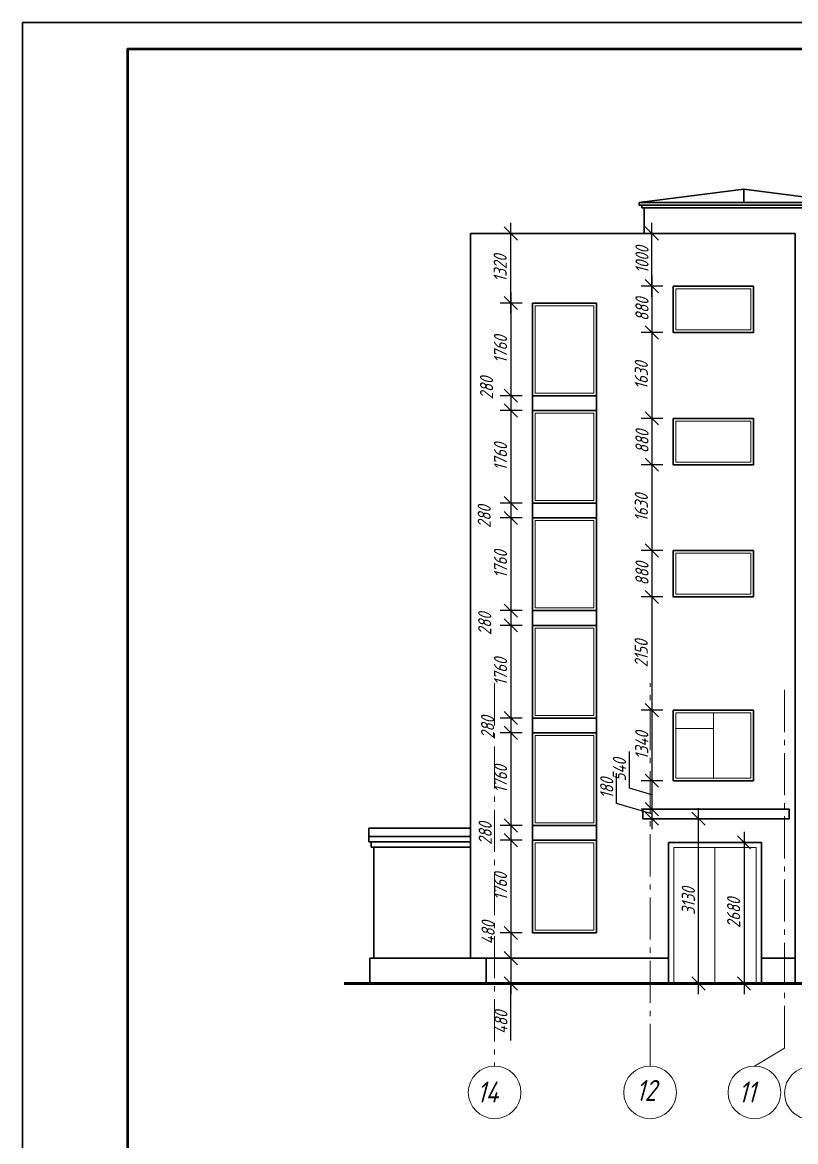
# Model space of a CAD drawing. Header units: millimetres. Extents: x 5341 to 134645, y 2795 to 129189.
# Drawn here: x 75245 to 89914, y 23544 to 44795 of the extents above; entities that cross this region are included whole.
import ezdxf

# ---------------------------------------------------------------- set-up
doc = ezdxf.new("R2010")
doc.units = ezdxf.units.MM
doc.linetypes.add('ACAD_ISO02W100', pattern=[15, 12, -3])
doc.linetypes.add('GOST2.303 6', pattern=[12, 8, -1.5, 1, -1.5])
doc.layers.get('Defpoints').update_dxf_attribs({"color": 1})
doc.layers.add('osi', color=1, linetype='GOST2.303 6', lineweight=15, plot=False)
doc.layers.add('razm', color=5, linetype='Continuous', lineweight=15, plot=False)
for name, color, linetype, lineweight in [('АР_ОкнаЗаполнение', 130, 'Continuous', 20), ('АР_Рамка', 7, 'Continuous', 30), ('земля', 2, 'Continuous', 60), ('Стены', 170, 'Continuous', 30)]:
    doc.layers.add(name, color=color, linetype=linetype, lineweight=lineweight)
doc.styles.add('GOST 2.304', font='CS_Gost2304.shx', dxfattribs={"oblique": 15})
doc.styles.add('style2', font='CS_Gost2304.shx', dxfattribs={"oblique": 15})
doc.styles.add('ГОСТ 2.304', font='CS_Gost2304.shx')
doc.dimstyles.new('СПДС', dxfattribs={"dimscale": 100, "dimtxt": 2.5, "dimasz": 2.5, "dimexe": 2, "dimexo": 2, "dimtad": 1, "dimdec": 0, "dimrnd": 0.001, "dimtxsty": 'ГОСТ 2.304', "dimblk": 'ARCHTICK', "dimblk1": 'ARCHTICK', "dimblk2": 'OBLIQUE', "dimcen": 2.5, "dimdle": 2, "dimadec": 0, "dimazin": 2, "dimtfac": 0.75, "dimtdec": 0, "dimtmove": 1, "dimatfit": 3, "dimfxl": 1, "dimtfill": 1, "dimtolj": 1, "dimarcsym": 1})

# ---------------------------------------------------------------- blocks, each defined once
blk = doc.blocks.new('_Oblique')
at = {"color": 0, "linetype": 'ByBlock', "lineweight": -2}
blk.add_line((-0.5, -0.5), (0.5, 0.5), dxfattribs=at)
blk = doc.blocks.new('*D131')
at = {"layer": 'Defpoints', "color": 0, "ltscale": 200, "transparency": 16777216}
for p in [(87187, 40786), (87594, 40786), (87594, 39786)]:
    blk.add_point(p, dxfattribs=at)
at = {"layer": 'razm', "lineweight": -2, "ltscale": 200, "transparency": 16777216}
for p, q in [((87187, 39586), (87187, 40986)), ((87394, 40786), (86987, 40786)), ((87394, 39786), (86987, 39786))]:
    blk.add_line(p, q, dxfattribs=at)
at = {"layer": 'razm', "lineweight": -2, "ltscale": 200, "transparency": 16777216, "xscale": 250, "yscale": 250, "zscale": 250}
for p, rotation in [((87187, 40786), 90), ((87187, 39786), 270)]:
    blk.add_blockref('_Oblique', p, dxfattribs=dict(at, rotation=rotation))
at = {"layer": 'razm', "ltscale": 200, "transparency": 16777216, "insert": (87000, 40286), "char_height": 250, "attachment_point": 5, "rotation": 90, "style": 'style2', "bg_fill": 3, "box_fill_scale": 1.1, "bg_fill_color": 256, "bg_fill_true_color": 13158600, "bg_fill_transparency": 0}
blk.add_mtext('\\A1;1000', dxfattribs=at)
blk = doc.blocks.new('*D132')
at = {"layer": 'Defpoints', "color": 0, "ltscale": 200, "transparency": 16777216}
for p in [(87594, 39786), (87187, 38906), (87594, 38906)]:
    blk.add_point(p, dxfattribs=at)
at = {"layer": 'razm', "lineweight": -2, "ltscale": 200, "transparency": 16777216}
for p, q in [((87187, 39986), (87187, 38706)), ((87394, 39786), (86987, 39786)), ((87394, 38906), (86987, 38906))]:
    blk.add_line(p, q, dxfattribs=at)
at = {"layer": 'razm', "lineweight": -2, "ltscale": 200, "transparency": 16777216, "xscale": 250, "yscale": 250, "zscale": 250}
for p, rotation in [((87187, 39786), 90), ((87187, 38906), 270)]:
    blk.add_blockref('_Oblique', p, dxfattribs=dict(at, rotation=rotation))
at = {"layer": 'razm', "ltscale": 200, "transparency": 16777216, "insert": (87000, 39346), "char_height": 250, "attachment_point": 5, "rotation": 90, "style": 'style2', "bg_fill": 3, "box_fill_scale": 1.1, "bg_fill_color": 256, "bg_fill_true_color": 13158600, "bg_fill_transparency": 0}
blk.add_mtext('\\A1;880', dxfattribs=at)
blk = doc.blocks.new('*D133')
at = {"layer": 'Defpoints', "color": 0, "ltscale": 200, "transparency": 16777216}
for p in [(87594, 38906), (87187, 37276), (87594, 37276)]:
    blk.add_point(p, dxfattribs=at)
at = {"layer": 'razm', "lineweight": -2, "ltscale": 200, "transparency": 16777216}
for p, q in [((87187, 39106), (87187, 37076)), ((87394, 38906), (86987, 38906)), ((87394, 37276), (86987, 37276))]:
    blk.add_line(p, q, dxfattribs=at)
at = {"layer": 'razm', "lineweight": -2, "ltscale": 200, "transparency": 16777216, "xscale": 250, "yscale": 250, "zscale": 250}
for p, rotation in [((87187, 38906), 90), ((87187, 37276), 270)]:
    blk.add_blockref('_Oblique', p, dxfattribs=dict(at, rotation=rotation))
at = {"layer": 'razm', "ltscale": 200, "transparency": 16777216, "insert": (86987, 38091), "char_height": 250, "attachment_point": 5, "rotation": 90, "style": 'style2', "bg_fill": 3, "box_fill_scale": 1.1, "bg_fill_color": 256, "bg_fill_true_color": 13158600, "bg_fill_transparency": 0}
blk.add_mtext('\\A1;1630', dxfattribs=at)
blk = doc.blocks.new('*D134')
at = {"layer": 'Defpoints', "color": 0, "ltscale": 200, "transparency": 16777216}
for p in [(87594, 37276), (87187, 36396), (87594, 36396)]:
    blk.add_point(p, dxfattribs=at)
at = {"layer": 'razm', "lineweight": -2, "ltscale": 200, "transparency": 16777216}
for p, q in [((87187, 37476), (87187, 36196)), ((87394, 37276), (86987, 37276)), ((87394, 36396), (86987, 36396))]:
    blk.add_line(p, q, dxfattribs=at)
at = {"layer": 'razm', "lineweight": -2, "ltscale": 200, "transparency": 16777216, "xscale": 250, "yscale": 250, "zscale": 250}
for p, rotation in [((87187, 37276), 90), ((87187, 36396), 270)]:
    blk.add_blockref('_Oblique', p, dxfattribs=dict(at, rotation=rotation))
at = {"layer": 'razm', "ltscale": 200, "transparency": 16777216, "insert": (87000, 36836), "char_height": 250, "attachment_point": 5, "rotation": 90, "style": 'style2', "bg_fill": 3, "box_fill_scale": 1.1, "bg_fill_color": 256, "bg_fill_true_color": 13158600, "bg_fill_transparency": 0}
blk.add_mtext('\\A1;880', dxfattribs=at)
blk = doc.blocks.new('*D135')
at = {"layer": 'Defpoints', "color": 0, "ltscale": 200, "transparency": 16777216}
for p in [(87594, 36396), (87187, 34766), (87594, 34766)]:
    blk.add_point(p, dxfattribs=at)
at = {"layer": 'razm', "lineweight": -2, "ltscale": 200, "transparency": 16777216}
for p, q in [((87187, 36596), (87187, 34566)), ((87394, 36396), (86987, 36396)), ((87394, 34766), (86987, 34766))]:
    blk.add_line(p, q, dxfattribs=at)
at = {"layer": 'razm', "lineweight": -2, "ltscale": 200, "transparency": 16777216, "xscale": 250, "yscale": 250, "zscale": 250}
for p, rotation in [((87187, 36396), 90), ((87187, 34766), 270)]:
    blk.add_blockref('_Oblique', p, dxfattribs=dict(at, rotation=rotation))
at = {"layer": 'razm', "ltscale": 200, "transparency": 16777216, "insert": (86987, 35581), "char_height": 250, "attachment_point": 5, "rotation": 90, "style": 'style2', "bg_fill": 3, "box_fill_scale": 1.1, "bg_fill_color": 256, "bg_fill_true_color": 13158600, "bg_fill_transparency": 0}
blk.add_mtext('\\A1;1630', dxfattribs=at)
blk = doc.blocks.new('*D136')
at = {"layer": 'Defpoints', "color": 0, "ltscale": 200, "transparency": 16777216}
for p in [(87594, 34766), (87187, 33886), (87594, 33886)]:
    blk.add_point(p, dxfattribs=at)
at = {"layer": 'razm', "lineweight": -2, "ltscale": 200, "transparency": 16777216}
for p, q in [((87187, 34966), (87187, 33686)), ((87394, 34766), (86987, 34766)), ((87394, 33886), (86987, 33886))]:
    blk.add_line(p, q, dxfattribs=at)
at = {"layer": 'razm', "lineweight": -2, "ltscale": 200, "transparency": 16777216, "xscale": 250, "yscale": 250, "zscale": 250}
for p, rotation in [((87187, 34766), 90), ((87187, 33886), 270)]:
    blk.add_blockref('_Oblique', p, dxfattribs=dict(at, rotation=rotation))
at = {"layer": 'razm', "ltscale": 200, "transparency": 16777216, "insert": (87000, 34326), "char_height": 250, "attachment_point": 5, "rotation": 90, "style": 'style2', "bg_fill": 3, "box_fill_scale": 1.1, "bg_fill_color": 256, "bg_fill_true_color": 13158600, "bg_fill_transparency": 0}
blk.add_mtext('\\A1;880', dxfattribs=at)
blk = doc.blocks.new('*D137')
at = {"layer": 'Defpoints', "color": 0, "ltscale": 200, "transparency": 16777216}
for p in [(87594, 33886), (87187, 31736), (87594, 31736)]:
    blk.add_point(p, dxfattribs=at)
at = {"layer": 'razm', "lineweight": -2, "ltscale": 200, "transparency": 16777216}
for p, q in [((87187, 34086), (87187, 31536)), ((87394, 33886), (86987, 33886)), ((87394, 31736), (86987, 31736))]:
    blk.add_line(p, q, dxfattribs=at)
at = {"layer": 'razm', "lineweight": -2, "ltscale": 200, "transparency": 16777216, "xscale": 250, "yscale": 250, "zscale": 250}
for p, rotation in [((87187, 33886), 90), ((87187, 31736), 270)]:
    blk.add_blockref('_Oblique', p, dxfattribs=dict(at, rotation=rotation))
at = {"layer": 'razm', "ltscale": 200, "transparency": 16777216, "insert": (86985, 32811), "char_height": 250, "attachment_point": 5, "rotation": 90, "style": 'style2', "bg_fill": 3, "box_fill_scale": 1.1, "bg_fill_color": 256, "bg_fill_true_color": 13158600, "bg_fill_transparency": 0}
blk.add_mtext('\\A1;2150', dxfattribs=at)
blk = doc.blocks.new('*D138')
at = {"layer": 'Defpoints', "color": 0, "ltscale": 200, "transparency": 16777216}
for p in [(87594, 31736), (87187, 30396), (87594, 30396)]:
    blk.add_point(p, dxfattribs=at)
at = {"layer": 'razm', "lineweight": -2, "ltscale": 200, "transparency": 16777216}
for p, q in [((87187, 31936), (87187, 30196)), ((87394, 31736), (86987, 31736)), ((87394, 30396), (86987, 30396))]:
    blk.add_line(p, q, dxfattribs=at)
at = {"layer": 'razm', "lineweight": -2, "ltscale": 200, "transparency": 16777216, "xscale": 250, "yscale": 250, "zscale": 250}
for p, rotation in [((87187, 31736), 90), ((87187, 30396), 270)]:
    blk.add_blockref('_Oblique', p, dxfattribs=dict(at, rotation=rotation))
at = {"layer": 'razm', "ltscale": 200, "transparency": 16777216, "insert": (86995, 31066), "char_height": 250, "attachment_point": 5, "rotation": 90, "style": 'style2', "bg_fill": 3, "box_fill_scale": 1.1, "bg_fill_color": 256, "bg_fill_true_color": 13158600, "bg_fill_transparency": 0}
blk.add_mtext('\\A1;1340', dxfattribs=at)
blk = doc.blocks.new('*D139')
at = {"layer": 'Defpoints', "color": 0, "ltscale": 200, "transparency": 16777216}
for p in [(87594, 30396), (87187, 29856), (87596, 29856)]:
    blk.add_point(p, dxfattribs=at)
at = {"layer": 'razm', "lineweight": -2, "ltscale": 200, "transparency": 16777216}
for p, q in [((86763, 30253), (86763, 30951)), ((87394, 30396), (86987, 30396)), ((87187, 30596), (87187, 29656)), ((87187, 30126), (86763, 30253)), ((87396, 29856), (86987, 29856))]:
    blk.add_line(p, q, dxfattribs=at)
at = {"layer": 'razm', "lineweight": -2, "ltscale": 200, "transparency": 16777216, "xscale": 250, "yscale": 250, "zscale": 250}
for p, rotation in [((87187, 30396), 90), ((87187, 29856), 270)]:
    blk.add_blockref('_Oblique', p, dxfattribs=dict(at, rotation=rotation))
at = {"layer": 'razm', "ltscale": 200, "transparency": 16777216, "insert": (86571, 30602), "char_height": 250, "attachment_point": 5, "rotation": 90, "style": 'style2', "bg_fill": 3, "box_fill_scale": 1.1, "bg_fill_color": 256, "bg_fill_true_color": 13158600, "bg_fill_transparency": 0}
blk.add_mtext('\\A1;540', dxfattribs=at)
blk = doc.blocks.new('*D140')
at = {"layer": 'Defpoints', "color": 0, "ltscale": 200, "transparency": 16777216}
for p in [(89264, 29226), (88936, 26546), (89264, 26546)]:
    blk.add_point(p, dxfattribs=at)
at = {"layer": 'razm', "lineweight": -2, "ltscale": 200, "transparency": 16777216}
for p, q in [((88936, 29426), (88936, 26346)), ((89064, 29226), (88736, 29226)), ((89064, 26546), (88736, 26546))]:
    blk.add_line(p, q, dxfattribs=at)
at = {"layer": 'razm', "lineweight": -2, "ltscale": 200, "transparency": 16777216, "xscale": 250, "yscale": 250, "zscale": 250}
for p, rotation in [((88936, 29226), 90), ((88936, 26546), 270)]:
    blk.add_blockref('_Oblique', p, dxfattribs=dict(at, rotation=rotation))
at = {"layer": 'razm', "ltscale": 200, "transparency": 16777216, "insert": (88739, 27886), "char_height": 250, "attachment_point": 5, "rotation": 90, "style": 'style2', "bg_fill": 3, "box_fill_scale": 1.1, "bg_fill_color": 256, "bg_fill_true_color": 13158600, "bg_fill_transparency": 0}
blk.add_mtext('\\A1;2680', dxfattribs=at)
blk = doc.blocks.new('*D141')
at = {"layer": 'Defpoints', "color": 0, "ltscale": 200, "transparency": 16777216}
for p in [(87504, 29676), (88072, 29676), (87504, 26546)]:
    blk.add_point(p, dxfattribs=at)
at = {"layer": 'razm', "lineweight": -2, "ltscale": 200, "transparency": 16777216}
for p, q in [((88072, 26346), (88072, 29876)), ((87704, 29676), (88272, 29676)), ((87704, 26546), (88272, 26546))]:
    blk.add_line(p, q, dxfattribs=at)
at = {"layer": 'razm', "lineweight": -2, "ltscale": 200, "transparency": 16777216, "xscale": 250, "yscale": 250, "zscale": 250}
for p, rotation in [((88072, 29676), 90), ((88072, 26546), 270)]:
    blk.add_blockref('_Oblique', p, dxfattribs=dict(at, rotation=rotation))
at = {"layer": 'razm', "ltscale": 200, "transparency": 16777216, "insert": (87880, 28111), "char_height": 250, "attachment_point": 5, "rotation": 90, "style": 'style2', "bg_fill": 3, "box_fill_scale": 1.1, "bg_fill_color": 256, "bg_fill_true_color": 13158600, "bg_fill_transparency": 0}
blk.add_mtext('\\A1;3130', dxfattribs=at)
blk = doc.blocks.new('*D142')
at = {"layer": 'Defpoints', "color": 0, "ltscale": 200, "transparency": 16777216}
for p in [(84511, 40786), (84924, 40786), (84924, 39466)]:
    blk.add_point(p, dxfattribs=at)
at = {"layer": 'razm', "lineweight": -2, "ltscale": 200, "transparency": 16777216}
for p, q in [((84511, 39266), (84511, 40986)), ((84724, 40786), (84311, 40786)), ((84724, 39466), (84311, 39466))]:
    blk.add_line(p, q, dxfattribs=at)
at = {"layer": 'razm', "lineweight": -2, "ltscale": 200, "transparency": 16777216, "xscale": 250, "yscale": 250, "zscale": 250}
for p, rotation in [((84511, 40786), 90), ((84511, 39466), 270)]:
    blk.add_blockref('_Oblique', p, dxfattribs=dict(at, rotation=rotation))
at = {"layer": 'razm', "ltscale": 200, "transparency": 16777216, "insert": (84309, 40126), "char_height": 250, "attachment_point": 5, "rotation": 90, "style": 'style2', "bg_fill": 3, "box_fill_scale": 1.1, "bg_fill_color": 256, "bg_fill_true_color": 13158600, "bg_fill_transparency": 0}
blk.add_mtext('\\A1;1320', dxfattribs=at)
blk = doc.blocks.new('*D143')
at = {"layer": 'Defpoints', "color": 0, "ltscale": 200, "transparency": 16777216}
for p in [(84924, 39466), (84511, 37706), (84924, 37706)]:
    blk.add_point(p, dxfattribs=at)
at = {"layer": 'razm', "lineweight": -2, "ltscale": 200, "transparency": 16777216}
for p, q in [((84511, 39666), (84511, 37506)), ((84724, 39466), (84311, 39466)), ((84724, 37706), (84311, 37706))]:
    blk.add_line(p, q, dxfattribs=at)
at = {"layer": 'razm', "lineweight": -2, "ltscale": 200, "transparency": 16777216, "xscale": 250, "yscale": 250, "zscale": 250}
for p, rotation in [((84511, 39466), 90), ((84511, 37706), 270)]:
    blk.add_blockref('_Oblique', p, dxfattribs=dict(at, rotation=rotation))
at = {"layer": 'razm', "ltscale": 200, "transparency": 16777216, "insert": (84316, 38586), "char_height": 250, "attachment_point": 5, "rotation": 90, "style": 'style2', "bg_fill": 3, "box_fill_scale": 1.1, "bg_fill_color": 256, "bg_fill_true_color": 13158600, "bg_fill_transparency": 0}
blk.add_mtext('\\A1;1760', dxfattribs=at)
blk = doc.blocks.new('*D144')
at = {"layer": 'Defpoints', "color": 0, "ltscale": 200, "transparency": 16777216}
for p in [(84924, 37706), (84511, 37426), (84924, 37426)]:
    blk.add_point(p, dxfattribs=at)
at = {"layer": 'razm', "lineweight": -2, "ltscale": 200, "transparency": 16777216}
for p, q in [((84511, 37906), (84511, 37226)), ((84724, 37706), (84311, 37706)), ((84724, 37426), (84311, 37426))]:
    blk.add_line(p, q, dxfattribs=at)
at = {"layer": 'razm', "lineweight": -2, "ltscale": 200, "transparency": 16777216, "xscale": 250, "yscale": 250, "zscale": 250}
for p, rotation in [((84511, 37706), 90), ((84511, 37426), 270)]:
    blk.add_blockref('_Oblique', p, dxfattribs=dict(at, rotation=rotation))
at = {"layer": 'razm', "ltscale": 200, "transparency": 16777216, "insert": (84051, 37851), "char_height": 250, "attachment_point": 5, "rotation": 90, "style": 'style2', "bg_fill": 3, "box_fill_scale": 1.1, "bg_fill_color": 256, "bg_fill_true_color": 13158600, "bg_fill_transparency": 0}
blk.add_mtext('\\A1;280', dxfattribs=at)
blk = doc.blocks.new('*D145')
at = {"layer": 'Defpoints', "color": 0, "ltscale": 200, "transparency": 16777216}
for p in [(84924, 37426), (84511, 35666), (84924, 35666)]:
    blk.add_point(p, dxfattribs=at)
at = {"layer": 'razm', "lineweight": -2, "ltscale": 200, "transparency": 16777216}
for p, q in [((84511, 37626), (84511, 35466)), ((84724, 37426), (84311, 37426)), ((84724, 35666), (84311, 35666))]:
    blk.add_line(p, q, dxfattribs=at)
at = {"layer": 'razm', "lineweight": -2, "ltscale": 200, "transparency": 16777216, "xscale": 250, "yscale": 250, "zscale": 250}
for p, rotation in [((84511, 37426), 90), ((84511, 35666), 270)]:
    blk.add_blockref('_Oblique', p, dxfattribs=dict(at, rotation=rotation))
at = {"layer": 'razm', "ltscale": 200, "transparency": 16777216, "insert": (84316, 36546), "char_height": 250, "attachment_point": 5, "rotation": 90, "style": 'style2', "bg_fill": 3, "box_fill_scale": 1.1, "bg_fill_color": 256, "bg_fill_true_color": 13158600, "bg_fill_transparency": 0}
blk.add_mtext('\\A1;1760', dxfattribs=at)
blk = doc.blocks.new('*D146')
at = {"layer": 'Defpoints', "color": 0, "ltscale": 200, "transparency": 16777216}
for p in [(84924, 35666), (84511, 35386), (84924, 35386)]:
    blk.add_point(p, dxfattribs=at)
at = {"layer": 'razm', "lineweight": -2, "ltscale": 200, "transparency": 16777216}
for p, q in [((84511, 35866), (84511, 35186)), ((84724, 35666), (84311, 35666)), ((84724, 35386), (84311, 35386))]:
    blk.add_line(p, q, dxfattribs=at)
at = {"layer": 'razm', "lineweight": -2, "ltscale": 200, "transparency": 16777216, "xscale": 250, "yscale": 250, "zscale": 250}
for p, rotation in [((84511, 35666), 90), ((84511, 35386), 270)]:
    blk.add_blockref('_Oblique', p, dxfattribs=dict(at, rotation=rotation))
at = {"layer": 'razm', "ltscale": 200, "transparency": 16777216, "insert": (84007, 35408), "char_height": 250, "attachment_point": 5, "rotation": 90, "style": 'style2', "bg_fill": 3, "box_fill_scale": 1.1, "bg_fill_color": 256, "bg_fill_true_color": 13158600, "bg_fill_transparency": 0}
blk.add_mtext('\\A1;280', dxfattribs=at)
blk = doc.blocks.new('*D147')
at = {"layer": 'Defpoints', "color": 0, "ltscale": 200, "transparency": 16777216}
for p in [(84924, 35386), (84511, 33626), (84924, 33626)]:
    blk.add_point(p, dxfattribs=at)
at = {"layer": 'razm', "lineweight": -2, "ltscale": 200, "transparency": 16777216}
for p, q in [((84511, 35586), (84511, 33426)), ((84724, 35386), (84311, 35386)), ((84724, 33626), (84311, 33626))]:
    blk.add_line(p, q, dxfattribs=at)
at = {"layer": 'razm', "lineweight": -2, "ltscale": 200, "transparency": 16777216, "xscale": 250, "yscale": 250, "zscale": 250}
for p, rotation in [((84511, 35386), 90), ((84511, 33626), 270)]:
    blk.add_blockref('_Oblique', p, dxfattribs=dict(at, rotation=rotation))
at = {"layer": 'razm', "ltscale": 200, "transparency": 16777216, "insert": (84316, 34506), "char_height": 250, "attachment_point": 5, "rotation": 90, "style": 'style2', "bg_fill": 3, "box_fill_scale": 1.1, "bg_fill_color": 256, "bg_fill_true_color": 13158600, "bg_fill_transparency": 0}
blk.add_mtext('\\A1;1760', dxfattribs=at)
blk = doc.blocks.new('*D148')
at = {"layer": 'Defpoints', "color": 0, "ltscale": 200, "transparency": 16777216}
for p in [(84924, 33626), (84511, 33346), (84924, 33346)]:
    blk.add_point(p, dxfattribs=at)
at = {"layer": 'razm', "lineweight": -2, "ltscale": 200, "transparency": 16777216}
for p, q in [((84511, 33826), (84511, 33146)), ((84724, 33626), (84311, 33626)), ((84724, 33346), (84311, 33346))]:
    blk.add_line(p, q, dxfattribs=at)
at = {"layer": 'razm', "lineweight": -2, "ltscale": 200, "transparency": 16777216, "xscale": 250, "yscale": 250, "zscale": 250}
for p, rotation in [((84511, 33626), 90), ((84511, 33346), 270)]:
    blk.add_blockref('_Oblique', p, dxfattribs=dict(at, rotation=rotation))
at = {"layer": 'razm', "ltscale": 200, "transparency": 16777216, "insert": (84016, 33374), "char_height": 250, "attachment_point": 5, "rotation": 90, "style": 'style2', "bg_fill": 3, "box_fill_scale": 1.1, "bg_fill_color": 256, "bg_fill_true_color": 13158600, "bg_fill_transparency": 0}
blk.add_mtext('\\A1;280', dxfattribs=at)
blk = doc.blocks.new('*D149')
at = {"layer": 'Defpoints', "color": 0, "ltscale": 200, "transparency": 16777216}
for p in [(84924, 33346), (84511, 31586), (84924, 31586)]:
    blk.add_point(p, dxfattribs=at)
at = {"layer": 'razm', "lineweight": -2, "ltscale": 200, "transparency": 16777216}
for p, q in [((84511, 33546), (84511, 31386)), ((84724, 33346), (84311, 33346)), ((84724, 31586), (84311, 31586))]:
    blk.add_line(p, q, dxfattribs=at)
at = {"layer": 'razm', "lineweight": -2, "ltscale": 200, "transparency": 16777216, "xscale": 250, "yscale": 250, "zscale": 250}
for p, rotation in [((84511, 33346), 90), ((84511, 31586), 270)]:
    blk.add_blockref('_Oblique', p, dxfattribs=dict(at, rotation=rotation))
at = {"layer": 'razm', "ltscale": 200, "transparency": 16777216, "insert": (84316, 32466), "char_height": 250, "attachment_point": 5, "rotation": 90, "style": 'style2', "bg_fill": 3, "box_fill_scale": 1.1, "bg_fill_color": 256, "bg_fill_true_color": 13158600, "bg_fill_transparency": 0}
blk.add_mtext('\\A1;1760', dxfattribs=at)
blk = doc.blocks.new('*D150')
at = {"layer": 'Defpoints', "color": 0, "ltscale": 200, "transparency": 16777216}
for p in [(84924, 31586), (84511, 31306), (84924, 31306)]:
    blk.add_point(p, dxfattribs=at)
at = {"layer": 'razm', "lineweight": -2, "ltscale": 200, "transparency": 16777216}
for p, q in [((84511, 31786), (84511, 31106)), ((84724, 31586), (84311, 31586)), ((84724, 31306), (84311, 31306))]:
    blk.add_line(p, q, dxfattribs=at)
at = {"layer": 'razm', "lineweight": -2, "ltscale": 200, "transparency": 16777216, "xscale": 250, "yscale": 250, "zscale": 250}
for p, rotation in [((84511, 31586), 90), ((84511, 31306), 270)]:
    blk.add_blockref('_Oblique', p, dxfattribs=dict(at, rotation=rotation))
at = {"layer": 'razm', "ltscale": 200, "transparency": 16777216, "insert": (84071, 31406), "char_height": 250, "attachment_point": 5, "rotation": 90, "style": 'style2', "bg_fill": 3, "box_fill_scale": 1.1, "bg_fill_color": 256, "bg_fill_true_color": 13158600, "bg_fill_transparency": 0}
blk.add_mtext('\\A1;280', dxfattribs=at)
blk = doc.blocks.new('*D151')
at = {"layer": 'Defpoints', "color": 0, "ltscale": 200, "transparency": 16777216}
for p in [(84924, 31306), (84511, 29546), (84924, 29546)]:
    blk.add_point(p, dxfattribs=at)
at = {"layer": 'razm', "lineweight": -2, "ltscale": 200, "transparency": 16777216}
for p, q in [((84511, 31506), (84511, 29346)), ((84724, 31306), (84311, 31306)), ((84724, 29546), (84311, 29546))]:
    blk.add_line(p, q, dxfattribs=at)
at = {"layer": 'razm', "lineweight": -2, "ltscale": 200, "transparency": 16777216, "xscale": 250, "yscale": 250, "zscale": 250}
for p, rotation in [((84511, 31306), 90), ((84511, 29546), 270)]:
    blk.add_blockref('_Oblique', p, dxfattribs=dict(at, rotation=rotation))
at = {"layer": 'razm', "ltscale": 200, "transparency": 16777216, "insert": (84316, 30426), "char_height": 250, "attachment_point": 5, "rotation": 90, "style": 'style2', "bg_fill": 3, "box_fill_scale": 1.1, "bg_fill_color": 256, "bg_fill_true_color": 13158600, "bg_fill_transparency": 0}
blk.add_mtext('\\A1;1760', dxfattribs=at)
blk = doc.blocks.new('*D152')
at = {"layer": 'Defpoints', "color": 0, "ltscale": 200, "transparency": 16777216}
for p in [(84924, 29546), (84511, 29266), (84924, 29266)]:
    blk.add_point(p, dxfattribs=at)
at = {"layer": 'razm', "lineweight": -2, "ltscale": 200, "transparency": 16777216}
for p, q in [((84724, 29546), (84311, 29546)), ((84511, 29746), (84511, 29066)), ((84724, 29266), (84311, 29266))]:
    blk.add_line(p, q, dxfattribs=at)
at = {"layer": 'razm', "lineweight": -2, "ltscale": 200, "transparency": 16777216, "xscale": 250, "yscale": 250, "zscale": 250}
for p, rotation in [((84511, 29546), 90), ((84511, 29266), 270)]:
    blk.add_blockref('_Oblique', p, dxfattribs=dict(at, rotation=rotation))
at = {"layer": 'razm', "ltscale": 200, "transparency": 16777216, "insert": (84025, 29392), "char_height": 250, "attachment_point": 5, "rotation": 90, "style": 'style2', "bg_fill": 3, "box_fill_scale": 1.1, "bg_fill_color": 256, "bg_fill_true_color": 13158600, "bg_fill_transparency": 0}
blk.add_mtext('\\A1;280', dxfattribs=at)
blk = doc.blocks.new('*D153')
at = {"layer": 'Defpoints', "color": 0, "ltscale": 200, "transparency": 16777216}
for p in [(84924, 29266), (84511, 27506), (84924, 27506)]:
    blk.add_point(p, dxfattribs=at)
at = {"layer": 'razm', "lineweight": -2, "ltscale": 200, "transparency": 16777216}
for p, q in [((84511, 29466), (84511, 27306)), ((84724, 29266), (84311, 29266)), ((84724, 27506), (84311, 27506))]:
    blk.add_line(p, q, dxfattribs=at)
at = {"layer": 'razm', "lineweight": -2, "ltscale": 200, "transparency": 16777216, "xscale": 250, "yscale": 250, "zscale": 250}
for p, rotation in [((84511, 29266), 90), ((84511, 27506), 270)]:
    blk.add_blockref('_Oblique', p, dxfattribs=dict(at, rotation=rotation))
at = {"layer": 'razm', "ltscale": 200, "transparency": 16777216, "insert": (84316, 28386), "char_height": 250, "attachment_point": 5, "rotation": 90, "style": 'style2', "bg_fill": 3, "box_fill_scale": 1.1, "bg_fill_color": 256, "bg_fill_true_color": 13158600, "bg_fill_transparency": 0}
blk.add_mtext('\\A1;1760', dxfattribs=at)
blk = doc.blocks.new('*D154')
at = {"layer": 'Defpoints', "color": 0, "ltscale": 200, "transparency": 16777216}
for p in [(84924, 27506), (84511, 27026), (84941, 27026)]:
    blk.add_point(p, dxfattribs=at)
at = {"layer": 'razm', "lineweight": -2, "ltscale": 200, "transparency": 16777216}
for p, q in [((84511, 27706), (84511, 26826)), ((84724, 27506), (84311, 27506)), ((84741, 27026), (84311, 27026))]:
    blk.add_line(p, q, dxfattribs=at)
at = {"layer": 'razm', "lineweight": -2, "ltscale": 200, "transparency": 16777216, "xscale": 250, "yscale": 250, "zscale": 250}
for p, rotation in [((84511, 27506), 90), ((84511, 27026), 270)]:
    blk.add_blockref('_Oblique', p, dxfattribs=dict(at, rotation=rotation))
at = {"layer": 'razm', "ltscale": 200, "transparency": 16777216, "insert": (84080, 27508), "char_height": 250, "attachment_point": 5, "rotation": 90, "style": 'style2', "bg_fill": 3, "box_fill_scale": 1.1, "bg_fill_color": 256, "bg_fill_true_color": 13158600, "bg_fill_transparency": 0}
blk.add_mtext('\\A1;480', dxfattribs=at)
blk = doc.blocks.new('*D155')
at = {"layer": 'Defpoints', "color": 0, "ltscale": 200, "transparency": 16777216}
for p in [(83744, 27026), (83744, 26546), (84511, 26546)]:
    blk.add_point(p, dxfattribs=at)
at = {"layer": 'razm', "lineweight": -2, "ltscale": 200, "transparency": 16777216}
for p, q in [((84511, 27226), (84511, 26346)), ((83944, 27026), (84711, 27026)), ((83944, 26546), (84711, 26546)), ((84511, 25466), (84511, 26546))]:
    blk.add_line(p, q, dxfattribs=at)
at = {"layer": 'razm', "lineweight": -2, "ltscale": 200, "transparency": 16777216, "xscale": 250, "yscale": 250, "zscale": 250}
for p, rotation in [((84511, 27026), 90), ((84511, 26546), 270)]:
    blk.add_blockref('_Oblique', p, dxfattribs=dict(at, rotation=rotation))
at = {"layer": 'razm', "ltscale": 200, "transparency": 16777216, "insert": (84323, 25807), "char_height": 250, "attachment_point": 5, "rotation": 90, "style": 'style2', "bg_fill": 3, "box_fill_scale": 1.1, "bg_fill_color": 256, "bg_fill_true_color": 13158600, "bg_fill_transparency": 0}
blk.add_mtext('\\A1;480', dxfattribs=at)
blk = doc.blocks.new('*D157')
at = {"layer": 'Defpoints', "color": 0, "ltscale": 200, "transparency": 16777216}
for p in [(87187, 29856), (87187, 29676), (87187, 29676)]:
    blk.add_point(p, dxfattribs=at)
at = {"layer": 'razm', "lineweight": -2, "ltscale": 200, "transparency": 16777216}
for p, q in [((86519, 29966), (86519, 30539)), ((87187, 29766), (86519, 29966)), ((87187, 30056), (87187, 29476))]:
    blk.add_line(p, q, dxfattribs=at)
at = {"layer": 'razm', "lineweight": -2, "ltscale": 200, "transparency": 16777216, "xscale": 250, "yscale": 250, "zscale": 250}
for p, rotation in [((87187, 29856), 90), ((87187, 29676), 270)]:
    blk.add_blockref('_Oblique', p, dxfattribs=dict(at, rotation=rotation))
at = {"layer": 'razm', "ltscale": 200, "transparency": 16777216, "insert": (86331, 30253), "char_height": 250, "attachment_point": 5, "rotation": 90, "style": 'style2', "bg_fill": 3, "box_fill_scale": 1.1, "bg_fill_color": 256, "bg_fill_true_color": 13158600, "bg_fill_transparency": 0}
blk.add_mtext('\\A1;180', dxfattribs=at)

msp = doc.modelspace()

# ---------------------------------------------------------------- linework, layer by layer
at = {"layer": 'osi', "ltscale": 100}
for q in [(89704.3, 32245.8), (89132.8, 24978.9)]:
    msp.add_line((89704.3, 25320.4), q, dxfattribs=at)
at = {"layer": 'osi', "linetype": 'Continuous', "ltscale": 100}
for centre in [(84204.3, 24478.9), (87154.3, 24478.9), (89132.8, 24478.9), (90204.3, 24463.9)]:
    msp.add_circle(centre, 500, dxfattribs=at)
at = {"layer": 'АР_ОкнаЗаполнение', "ltscale": 100}
for p, q in [((88354.3, 31685.8), (88354.3, 30445.8)), ((87644.3, 31385.8), (88354.3, 31385.8)), ((88384.3, 29125.8), (88384.3, 26545.8))]:
    msp.add_line(p, q, dxfattribs=at)
for points in [[(87644.3, 39735.8), (89064.3, 39735.8), (89064.3, 38955.8), (87644.3, 38955.8)], [(84974.3, 39415.8), (86084.3, 39415.8), (86084.3, 37755.8), (84974.3, 37755.8)], [(84974.3, 37375.8), (86084.3, 37375.8), (86084.3, 35715.8), (84974.3, 35715.8)], [(87644.3, 37225.8), (89064.3, 37225.8), (89064.3, 36445.8), (87644.3, 36445.8)], [(84974.3, 35335.8), (86084.3, 35335.8), (86084.3, 33675.8), (84974.3, 33675.8)], [(87644.3, 34715.8), (89064.3, 34715.8), (89064.3, 33935.8), (87644.3, 33935.8)], [(84974.3, 33295.8), (86084.3, 33295.8), (86084.3, 31635.8), (84974.3, 31635.8)], [(87644.3, 31685.8), (89064.3, 31685.8), (89064.3, 30445.8), (87644.3, 30445.8)], [(84974.3, 31255.8), (86084.3, 31255.8), (86084.3, 29595.8), (84974.3, 29595.8)], [(84974.3, 29215.8), (86084.3, 29215.8), (86084.3, 27555.8), (84974.3, 27555.8)], [(87604.3, 29125.8), (89164.3, 29125.8), (89164.3, 26545.8), (87604.3, 26545.8)]]:
    msp.add_lwpolyline(points, close=True, dxfattribs=at)
at = {"layer": 'АР_Рамка'}
for p, q in [((75244.5, 2795), (75244.5, 44795)), ((75244.5, 44795), (134644.5, 44795))]:
    msp.add_line(p, q, dxfattribs=at)
at = {"layer": 'АР_Рамка', "lineweight": 50}
msp.add_lwpolyline([(134144.5, 3295), (77244.5, 3295), (77244.5, 44295), (134144.5, 44295), (134144.5, 3295)], close=True, dxfattribs=at)
at = {"layer": 'земля', "ltscale": 100}
msp.add_line((83744.3, 26545.8), (81351.2, 26545.8), dxfattribs=at)
at = {"layer": 'Стены', "ltscale": 100}
for p, q in [((88929.3, 41625.8), (86944.3, 41375.8)), ((88929.3, 41375.8), (88929.3, 41625.8)), ((88929.3, 41625.8), (90914.3, 41375.8)), ((86944.3, 41375.8), (90914.3, 41375.8)), ((86944.3, 41375.8), (86944.3, 41325.8)), ((86944.3, 41325.8), (90914.3, 41325.8)), ((86994.3, 41325.8), (86944.3, 41325.8)), ((86994.3, 41325.8), (86994.3, 41275.8)), ((86994.3, 41275.8), (90864.3, 41275.8)), ((87044.3, 41275.8), (86994.3, 41275.8)), ((87044.3, 40785.8), (87044.3, 41275.8)), ((83744.3, 40785.8), (83744.3, 27025.8)), ((89904.3, 40785.8), (83744.3, 40785.8)), ((89904.3, 40785.8), (89904.3, 26545.8)), ((84924.3, 39465.8), (84924.3, 27505.8)), ((84924.3, 39465.8), (86134.3, 39465.8)), ((86134.3, 39465.8), (86134.3, 27505.8)), ((84924.3, 37705.8), (86134.3, 37705.8)), ((84924.3, 37425.8), (86134.3, 37425.8)), ((84924.3, 35665.8), (86134.3, 35665.8)), ((84924.3, 35385.8), (86134.3, 35385.8)), ((84924.3, 33625.8), (86134.3, 33625.8)), ((84924.3, 33345.8), (86134.3, 33345.8)), ((84924.3, 31585.8), (86134.3, 31585.8)), ((84924.3, 31305.8), (86134.3, 31305.8)), ((84924.3, 29545.8), (86134.3, 29545.8)), ((81814.3, 29335.8), (81814.3, 29495.8)), ((81814.3, 29495.8), (83744.3, 29495.8)), ((81814.3, 29335.8), (83744.3, 29335.8)), ((81814.3, 29235.8), (81814.3, 29335.8)), ((81814.3, 29235.8), (83744.3, 29235.8)), ((81864.3, 29135.8), (81864.3, 29235.8)), ((81864.3, 29135.8), (83744.3, 29135.8)), ((81914.3, 29135.8), (81914.3, 27025.8)), ((84924.3, 29265.8), (86134.3, 29265.8)), ((87504.3, 29225.8), (87504.3, 26545.8)), ((87504.3, 29225.8), (89264.3, 29225.8)), ((89264.3, 29225.8), (89264.3, 26545.8)), ((84924.3, 27505.8), (86134.3, 27505.8)), ((83664.3, 27025.8), (81834.3, 27025.8)), ((81834.3, 27025.8), (81834.3, 26545.8)), ((83664.3, 27025.8), (87504.3, 27025.8)), ((84044.3, 27025.8), (84044.3, 26545.8)), ((89264.3, 27025.8), (89904.3, 27025.8))]:
    msp.add_line(p, q, dxfattribs=at)
at = {"layer": 'Стены', "color": 1, "linetype": 'ACAD_ISO02W100', "lineweight": 15, "ltscale": 10}
msp.add_line((83744.3, 26545.8), (133069.1, 26545.8), dxfattribs=at)
at = {"layer": 'Стены', "ltscale": 100}
for points in [[(87594.3, 39785.8), (89114.3, 39785.8), (89114.3, 38905.8), (87594.3, 38905.8)], [(87594.3, 37275.8), (89114.3, 37275.8), (89114.3, 36395.8), (87594.3, 36395.8)], [(87594.3, 34765.8), (89114.3, 34765.8), (89114.3, 33885.8), (87594.3, 33885.8)], [(87594.3, 31735.8), (89114.3, 31735.8), (89114.3, 30395.8), (87594.3, 30395.8)], [(87014.3, 29675.8), (89794.3, 29675.8), (89794.3, 29855.8), (87014.3, 29855.8)]]:
    msp.add_lwpolyline(points, close=True, dxfattribs=at)

# ---------------------------------------------------------------- texts
at = {"layer": 'osi', "color": 7, "lineweight": 25, "style": 'GOST 2.304', "oblique": 15}
for s, p in [('14', (83869.5, 24285)), ('12', (86887, 24315.6)), ('11', (88828.9, 24285.8))]:
    msp.add_text(s, height=400, dxfattribs=at).set_placement(p)

# ---------------------------------------------------------------- next in the draw order: dimensions: what is measured, and where the dimension line sits
at = {"layer": 'razm', "color": 1, "ltscale": 200}
dim = msp.add_aligned_dim(p1=(84924.3, 39465.8), p2=(84924.3, 40785.8), distance=413.3, dimstyle='СПДС', override={"dimtxsty": 'style2', "dimblk": 'Oblique', "dimclrd": 256, "dimclre": 256, "dimclrt": 256}, dxfattribs=at)
dim.commit()
dim.dimension.update_dxf_attribs({"geometry": '*D142', "text_midpoint": (84308.6, 40125.8)})
for base, p1, p2, picture, middle in [((87187.4, 40785.8), (87594.3, 39785.8), (87594.3, 40785.8), '*D131', (86999.9, 40285.8)), ((88935.8, 26545.8), (89264.3, 29225.8), (89264.3, 26545.8), '*D140', (88738.6, 27885.8))]:
    dim = msp.add_linear_dim(base=base, p1=p1, p2=p2, angle=90, dimstyle='СПДС', override={"dimtxsty": 'style2', "dimblk": 'Oblique', "dimclrd": 256, "dimclre": 256, "dimclrt": 256}, dxfattribs=at)
    dim.commit()
    dim.dimension.update_dxf_attribs({"geometry": picture, "text_midpoint": middle})

# ---------------------------------------------------------------- next in the draw order: dimensions: what is measured, and where the dimension line sits
for base, p1, p2, angle, picture, middle in [((87187.4, 38905.8), (87594.3, 39785.8), (87594.3, 38905.8), 90, '*D132', (86999.9, 39345.8)), ((84511, 37705.8), (84924.3, 39465.8), (84924.3, 37705.8), 270, '*D143', (84316.2, 38585.8))]:
    dim = msp.add_linear_dim(base=base, p1=p1, p2=p2, angle=angle, dimstyle='СПДС', override={"dimtxsty": 'style2', "dimblk": 'Oblique', "dimclrd": 256, "dimclre": 256, "dimclrt": 256}, dxfattribs=at)
    dim.commit()
    dim.dimension.update_dxf_attribs({"geometry": picture, "text_midpoint": middle})

# ---------------------------------------------------------------- next in the draw order: dimensions: what is measured, and where the dimension line sits
dim = msp.add_linear_dim(base=(87187.4, 37275.8), p1=(87594.3, 38905.8), p2=(87594.3, 37275.8), angle=90, dimstyle='СПДС', override={"dimtxsty": 'style2', "dimblk": 'Oblique', "dimclrd": 256, "dimclre": 256, "dimclrt": 256}, dxfattribs=at)
dim.commit()
dim.dimension.update_dxf_attribs({"geometry": '*D133', "text_midpoint": (86987.5, 38090.8)})
dim = msp.add_linear_dim(base=(84511, 37425.8), p1=(84924.3, 37705.8), p2=(84924.3, 37425.8), angle=270, dimstyle='СПДС', override={"dimtxsty": 'style2', "dimblk": 'Oblique', "dimclrd": 256, "dimclre": 256, "dimclrt": 256}, dxfattribs=at)
dim.commit()
dim.dimension.update_dxf_attribs({"geometry": '*D144', "text_midpoint": (84248.6, 37851.2), "dimtype": 160})

# ---------------------------------------------------------------- next in the draw order: dimensions: what is measured, and where the dimension line sits
for base, p1, p2, angle, picture, middle in [((84511, 35665.8), (84924.3, 37425.8), (84924.3, 35665.8), 270, '*D145', (84316.2, 36545.8)), ((87187.4, 36395.8), (87594.3, 37275.8), (87594.3, 36395.8), 90, '*D134', (86999.9, 36835.8))]:
    dim = msp.add_linear_dim(base=base, p1=p1, p2=p2, angle=angle, dimstyle='СПДС', override={"dimtxsty": 'style2', "dimblk": 'Oblique', "dimclrd": 256, "dimclre": 256, "dimclrt": 256}, dxfattribs=at)
    dim.commit()
    dim.dimension.update_dxf_attribs({"geometry": picture, "text_midpoint": middle})

# ---------------------------------------------------------------- next in the draw order: dimensions: what is measured, and where the dimension line sits
dim = msp.add_linear_dim(base=(87187.4, 34765.8), p1=(87594.3, 36395.8), p2=(87594.3, 34765.8), angle=90, dimstyle='СПДС', override={"dimtxsty": 'style2', "dimblk": 'Oblique', "dimclrd": 256, "dimclre": 256, "dimclrt": 256}, dxfattribs=at)
dim.commit()
dim.dimension.update_dxf_attribs({"geometry": '*D135', "text_midpoint": (86987.5, 35580.8)})
dim = msp.add_linear_dim(base=(84511, 35385.8), p1=(84924.3, 35665.8), p2=(84924.3, 35385.8), angle=270, dimstyle='СПДС', override={"dimtxsty": 'style2', "dimblk": 'Oblique', "dimclrd": 256, "dimclre": 256, "dimclrt": 256}, dxfattribs=at)
dim.commit()
dim.dimension.update_dxf_attribs({"geometry": '*D146', "text_midpoint": (84204.3, 35408), "dimtype": 160})

# ---------------------------------------------------------------- next in the draw order: dimensions: what is measured, and where the dimension line sits
for base, p1, p2, angle, picture, middle in [((84511, 33625.8), (84924.3, 35385.8), (84924.3, 33625.8), 270, '*D147', (84316.2, 34505.8)), ((87187.4, 33885.8), (87594.3, 34765.8), (87594.3, 33885.8), 90, '*D136', (86999.9, 34325.8))]:
    dim = msp.add_linear_dim(base=base, p1=p1, p2=p2, angle=angle, dimstyle='СПДС', override={"dimtxsty": 'style2', "dimblk": 'Oblique', "dimclrd": 256, "dimclre": 256, "dimclrt": 256}, dxfattribs=at)
    dim.commit()
    dim.dimension.update_dxf_attribs({"geometry": picture, "text_midpoint": middle})

# ---------------------------------------------------------------- next in the draw order: dimensions: what is measured, and where the dimension line sits
dim = msp.add_linear_dim(base=(87187.4, 31735.8), p1=(87594.3, 33885.8), p2=(87594.3, 31735.8), angle=90, dimstyle='СПДС', override={"dimtxsty": 'style2', "dimblk": 'Oblique', "dimclrd": 256, "dimclre": 256, "dimclrt": 256}, dxfattribs=at)
dim.commit()
dim.dimension.update_dxf_attribs({"geometry": '*D137', "text_midpoint": (86985, 32810.8)})
dim = msp.add_linear_dim(base=(84511, 33345.8), p1=(84924.3, 33625.8), p2=(84924.3, 33345.8), angle=270, dimstyle='СПДС', override={"dimtxsty": 'style2', "dimblk": 'Oblique', "dimclrd": 256, "dimclre": 256, "dimclrt": 256}, dxfattribs=at)
dim.commit()
dim.dimension.update_dxf_attribs({"geometry": '*D148', "text_midpoint": (84213.3, 33374.2), "dimtype": 160})

# ---------------------------------------------------------------- next in the draw order: dimensions: what is measured, and where the dimension line sits
for base, p1, p2, angle, picture, middle in [((84511, 31585.8), (84924.3, 33345.8), (84924.3, 31585.8), 270, '*D149', (84316.2, 32465.8)), ((87187.4, 30395.8), (87594.3, 31735.8), (87594.3, 30395.8), 90, '*D138', (86994.7, 31065.8))]:
    dim = msp.add_linear_dim(base=base, p1=p1, p2=p2, angle=angle, dimstyle='СПДС', override={"dimtxsty": 'style2', "dimblk": 'Oblique', "dimclrd": 256, "dimclre": 256, "dimclrt": 256}, dxfattribs=at)
    dim.commit()
    dim.dimension.update_dxf_attribs({"geometry": picture, "text_midpoint": middle})

# ---------------------------------------------------------------- next in the draw order: dimensions: what is measured, and where the dimension line sits
dim = msp.add_linear_dim(base=(84511, 31305.8), p1=(84924.3, 31585.8), p2=(84924.3, 31305.8), angle=270, dimstyle='СПДС', override={"dimtxsty": 'style2', "dimblk": 'Oblique', "dimclrd": 256, "dimclre": 256, "dimclrt": 256}, dxfattribs=at)
dim.commit()
dim.dimension.update_dxf_attribs({"geometry": '*D150', "text_midpoint": (84268.7, 31405.7), "dimtype": 160})
dim = msp.add_linear_dim(base=(87187.4, 29855.8), p1=(87594.3, 30395.8), p2=(87596.3, 29855.8), angle=90, dimstyle='СПДС', override={"dimtxsty": 'style2', "dimblk": 'Oblique', "dimclrd": 256, "dimclre": 256, "dimclrt": 256}, dxfattribs=at)
dim.commit()
dim.dimension.update_dxf_attribs({"geometry": '*D139', "text_midpoint": (86570.8, 30315.5)})

# ---------------------------------------------------------------- next in the draw order: dimensions: what is measured, and where the dimension line sits
for base, p1, p2, angle, picture, middle in [((84511, 29545.8), (84924.3, 31305.8), (84924.3, 29545.8), 270, '*D151', (84316.2, 30425.8)), ((87187.4, 29675.8), (87187.4, 29855.8), (87187.4, 29675.8), 90, '*D157', (86331.1, 30029)), ((88072.4, 29675.8), (87504.3, 26545.8), (87504.3, 29675.8), 90, '*D141', (87879.8, 28110.8))]:
    dim = msp.add_linear_dim(base=base, p1=p1, p2=p2, angle=angle, dimstyle='СПДС', override={"dimtxsty": 'style2', "dimblk": 'Oblique', "dimclrd": 256, "dimclre": 256, "dimclrt": 256}, dxfattribs=at)
    dim.commit()
    dim.dimension.update_dxf_attribs({"geometry": picture, "text_midpoint": middle})

# ---------------------------------------------------------------- next in the draw order: linework, layer by layer
at = {"layer": 'osi', "ltscale": 100}
msp.add_line((87154.3, 24978.9), (87154.3, 32245.8), dxfattribs=at)

# ---------------------------------------------------------------- next in the draw order: dimensions: what is measured, and where the dimension line sits
at = {"layer": 'razm', "color": 1, "ltscale": 200}
dim = msp.add_linear_dim(base=(84511, 29265.8), p1=(84924.3, 29545.8), p2=(84924.3, 29265.8), angle=270, dimstyle='СПДС', override={"dimtxsty": 'style2', "dimblk": 'Oblique', "dimclrd": 256, "dimclre": 256, "dimclrt": 256}, dxfattribs=at)
dim.commit()
dim.dimension.update_dxf_attribs({"geometry": '*D152', "text_midpoint": (84221.7, 29392), "dimtype": 160})

# ---------------------------------------------------------------- next in the draw order: dimensions: what is measured, and where the dimension line sits
dim = msp.add_linear_dim(base=(84511, 27505.8), p1=(84924.3, 29265.8), p2=(84924.3, 27505.8), angle=270, dimstyle='СПДС', override={"dimtxsty": 'style2', "dimblk": 'Oblique', "dimclrd": 256, "dimclre": 256, "dimclrt": 256}, dxfattribs=at)
dim.commit()
dim.dimension.update_dxf_attribs({"geometry": '*D153', "text_midpoint": (84316.2, 28385.8)})

# ---------------------------------------------------------------- next in the draw order: dimensions: what is measured, and where the dimension line sits
dim = msp.add_linear_dim(base=(84511, 27025.8), p1=(84924.3, 27505.8), p2=(84940.7, 27025.8), angle=270, dimstyle='СПДС', override={"dimtxsty": 'style2', "dimblk": 'Oblique', "dimclrd": 256, "dimclre": 256, "dimclrt": 256}, dxfattribs=at)
dim.commit()
dim.dimension.update_dxf_attribs({"geometry": '*D154', "text_midpoint": (84267.7, 27507.9), "dimtype": 160})

# ---------------------------------------------------------------- next in the draw order: dimensions: what is measured, and where the dimension line sits
dim = msp.add_linear_dim(base=(84511, 26545.8), p1=(83744.3, 27025.8), p2=(83744.3, 26545.8), angle=90, dimstyle='СПДС', override={"dimtxsty": 'style2', "dimblk": 'Oblique', "dimclrd": 256, "dimclre": 256, "dimclrt": 256}, dxfattribs=at)
dim.commit()
dim.dimension.update_dxf_attribs({"geometry": '*D155', "text_midpoint": (84616.9, 25807), "dimtype": 160})

# ---------------------------------------------------------------- next in the draw order: linework, layer by layer
at = {"layer": 'osi', "ltscale": 100}
msp.add_line((84204.3, 32245.8), (84204.3, 24978.9), dxfattribs=at)
at = {"layer": 'земля', "ltscale": 100}
for q in [(81571.2, 26545.8), (122964.3, 26545.8)]:
    msp.add_line((83964.3, 26545.8), q, dxfattribs=at)

doc.saveas('drawing.dxf')
